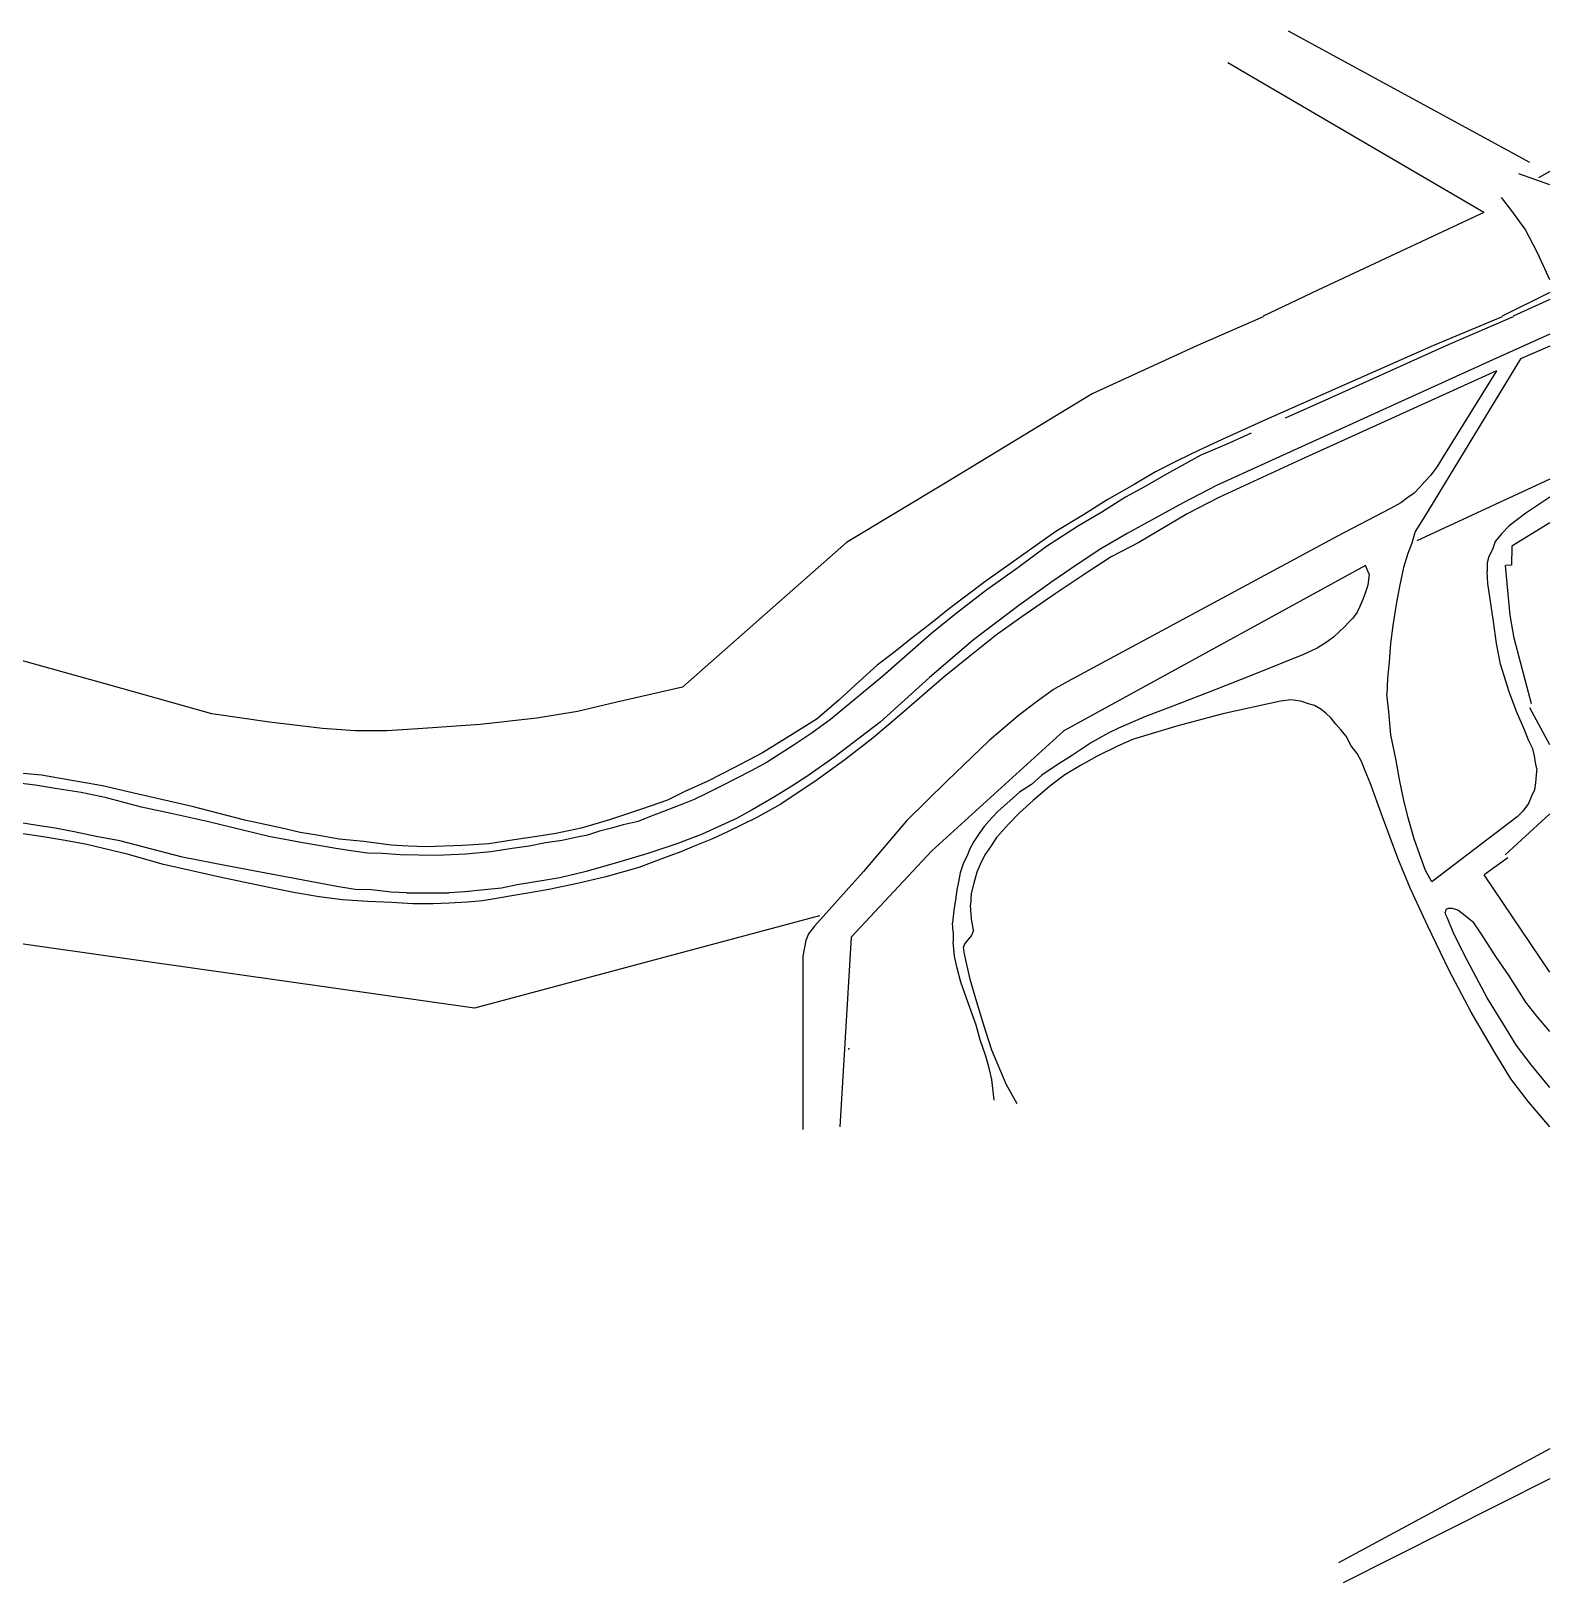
# Model space of a CAD drawing. Header units: millimetres. Extents: x 583 to 26013, y 350 to 21391.
# Drawn here: x 7827.4 to 8091.1, y 13664.1 to 13933.5 of the extents above; entities that cross this region are included whole.
import ezdxf

# ---------------------------------------------------------------- set-up
doc = ezdxf.new("R2010")
doc.units = ezdxf.units.MM
for name, color, linetype in [('105-QUADRAS_ESTRADAS', 80, 'Continuous'), ('110-CERCA_DE_ARAME', 10, 'Continuous'), ('LINE', 7, 'Continuous')]:
    doc.layers.add(name, color=color, linetype=linetype)

# ---------------------------------------------------------------- blocks, each defined once
blk = doc.blocks.new('A$C17847469')
at = {"layer": 'LINE', "color": 1, "lineweight": 25}
blk.add_point((4.24, 4.24), dxfattribs=at)

msp = doc.modelspace()

# ---------------------------------------------------------------- linework, layer by layer
at = {"layer": '105-QUADRAS_ESTRADAS', "color": 0, "linetype": 'Continuous'}
for p, q in [((8087.61551, 13910.70241), (8045.71551, 13933.50241)), ((8079.61551, 13902.00241), (8035.21551, 13928.00241)), ((8091.11551, 13909.10241), (8089.11551, 13908.00241)), ((8091.11551, 13888.10241), (8082.81551, 13884.00241)), ((8091.11551, 13886.90241), (8084.71551, 13884.00241)), ((8082.81551, 13883.90241), (8070.91551, 13878.90241)), ((8084.71551, 13883.90241), (8073.41551, 13879.00241)), ((8082.81551, 13884.00241), (8082.81551, 13884.00241)), ((8084.71551, 13884.00241), (8084.71551, 13884.00241)), ((8091.11551, 13880.90241), (8081.21551, 13876.40241)), ((8070.91551, 13878.90241), (8041.71551, 13866.00241)), ((8073.41551, 13879.00241), (8053.21551, 13869.90241)), ((8091.11551, 13878.80241), (8086.01551, 13876.60241)), ((8081.21551, 13876.40241), (8041.61551, 13858.40241)), ((8081.81551, 13874.50241), (8047.91551, 13859.10241)), ((8086.01551, 13876.60241), (8070.01551, 13850.30241)), ((8081.81551, 13874.50241), (8072.61551, 13859.70241)), ((8053.21551, 13869.90241), (8045.11551, 13866.30241)), ((8041.71551, 13866.00241), (8034.21551, 13862.60241)), ((8039.21551, 13863.70241), (8034.91551, 13861.70241)), ((8030.11551, 13860.70241), (8026.41551, 13858.90241)), ((8034.21551, 13862.60241), (8030.11551, 13860.70241)), ((8034.91551, 13861.70241), (8030.51551, 13859.90241)), ((8026.41551, 13858.90241), (8022.61551, 13857.00241)), ((8030.51551, 13859.90241), (8024.51551, 13856.60241)), ((8041.61551, 13858.40241), (8033.21551, 13854.60241)), ((8047.91551, 13859.10241), (8033.61551, 13852.50241)), ((8072.61551, 13859.70241), (8071.51551, 13857.90241)), ((8022.61551, 13857.00241), (8018.91551, 13854.80241)), ((8024.51551, 13856.60241), (8020.71551, 13854.40241)), ((8069.41551, 13855.30241), (8068.51551, 13854.30241)), ((8070.41551, 13856.40241), (8069.41551, 13855.30241)), ((8071.51551, 13857.90241), (8070.41551, 13856.40241)), ((8017.41551, 13852.60241), (8013.31551, 13850.00241)), ((8018.91551, 13854.80241), (8014.21551, 13852.10241)), ((8020.71551, 13854.40241), (8017.41551, 13852.60241)), ((8033.21551, 13854.60241), (8027.41551, 13851.60241)), ((8067.51551, 13853.30241), (8066.41551, 13852.50241)), ((8068.51551, 13854.30241), (8067.51551, 13853.30241)), ((8091.11551, 13852.60241), (8086.91551, 13849.80241)), ((8013.31551, 13850.00241), (8009.11551, 13847.50241)), ((8014.21551, 13852.10241), (8010.11551, 13849.50241)), ((8027.41551, 13851.60241), (8017.71551, 13846.30241)), ((8033.61551, 13852.50241), (8028.11551, 13849.70241)), ((8063.41551, 13850.60241), (8054.21551, 13845.80241)), ((8065.21551, 13851.60241), (8063.41551, 13850.60241)), ((8066.41551, 13852.50241), (8065.21551, 13851.60241)), ((8070.01551, 13850.30241), (8068.51551, 13847.90241)), ((8009.11551, 13847.50241), (8003.71551, 13844.00241)), ((8010.11551, 13849.50241), (8005.31551, 13846.60241)), ((8028.11551, 13849.70241), (8019.71551, 13844.70241)), ((8068.51551, 13847.90241), (8067.71551, 13846.60241)), ((8084.01551, 13847.60241), (8082.71551, 13846.20241)), ((8086.91551, 13849.80241), (8084.01551, 13847.60241)), ((8091.11551, 13848.10241), (8084.51551, 13844.10241)), ((8005.31551, 13846.60241), (7993.01551, 13837.90241)), ((8054.21551, 13845.80241), (8007.31551, 13820.50241)), ((8017.71551, 13846.30241), (8013.11551, 13843.60241)), ((8019.71551, 13844.70241), (8014.91551, 13842.20241)), ((8067.11551, 13844.60241), (8066.41551, 13842.80241)), ((8067.71551, 13846.60241), (8067.11551, 13844.60241)), ((8081.61551, 13844.90241), (8081.11551, 13843.50241)), ((8082.71551, 13846.20241), (8081.61551, 13844.90241)), ((8003.71551, 13844.00241), (7998.71551, 13840.30241)), ((8013.11551, 13843.60241), (8009.01551, 13840.90241)), ((8014.91551, 13842.20241), (8010.91551, 13839.60241)), ((8066.41551, 13842.80241), (8065.71551, 13840.40241)), ((8080.51551, 13842.30241), (8080.21551, 13841.20241)), ((8081.11551, 13843.50241), (8080.51551, 13842.30241)), ((8084.51551, 13844.10241), (8084.41551, 13840.80241)), ((7998.71551, 13840.30241), (7993.11551, 13836.30241)), ((8009.01551, 13840.90241), (8004.61551, 13837.90241)), ((8010.91551, 13839.60241), (8005.21551, 13835.80241)), ((8059.71551, 13839.20241), (8059.11551, 13840.70241)), ((8059.71551, 13839.20241), (8059.51551, 13837.30241)), ((8065.71551, 13840.40241), (8065.01551, 13837.10241)), ((8080.21551, 13841.20241), (8080.21551, 13839.70241)), ((8080.31551, 13837.60241), (8080.21551, 13839.70241)), ((8084.41551, 13840.80241), (8083.41551, 13840.70241)), ((8084.21551, 13832.10241), (8083.41551, 13840.70241)), ((7993.01551, 13837.90241), (7986.61551, 13833.10241)), ((8004.61551, 13837.90241), (7998.91551, 13833.80241)), ((8059.51551, 13837.30241), (8059.01551, 13835.90241)), ((8065.01551, 13837.10241), (8064.41551, 13834.00241)), ((8081.31551, 13831.00241), (8080.31551, 13837.60241)), ((7993.11551, 13836.30241), (7988.01551, 13832.40241)), ((7998.91551, 13833.80241), (7991.01551, 13827.80241)), ((8005.21551, 13835.80241), (7999.41551, 13831.80241)), ((8058.61551, 13834.80241), (8058.11551, 13833.60241)), ((8059.01551, 13835.90241), (8058.61551, 13834.80241)), ((8064.41551, 13834.00241), (8063.81551, 13830.30241)), ((7988.01551, 13832.40241), (7983.81551, 13829.00241)), ((7986.61551, 13833.10241), (7983.91551, 13830.90241)), ((7999.41551, 13831.80241), (7995.01551, 13828.70241)), ((8056.91551, 13831.60241), (8056.21551, 13830.90241)), ((8057.61551, 13832.60241), (8056.91551, 13831.60241)), ((8058.11551, 13833.60241), (8057.61551, 13832.60241)), ((8081.81551, 13827.20241), (8081.31551, 13831.00241)), ((8084.91551, 13828.10241), (8084.21551, 13832.10241)), ((7983.81551, 13829.00241), (7975.31551, 13821.50241)), ((7983.91551, 13830.90241), (7980.31551, 13828.10241)), ((7995.01551, 13828.70241), (7990.41551, 13825.00241)), ((8053.51551, 13828.30241), (8052.41551, 13827.50241)), ((8054.51551, 13829.20241), (8053.51551, 13828.30241)), ((8055.41551, 13830.00241), (8054.51551, 13829.20241)), ((8056.21551, 13830.90241), (8055.41551, 13830.00241)), ((8063.81551, 13830.30241), (8063.41551, 13827.20241)), ((7980.31551, 13828.10241), (7976.91551, 13825.40241)), ((7991.01551, 13827.80241), (7983.41551, 13821.30241)), ((8050.71551, 13826.40241), (8048.31551, 13825.30241)), ((8052.41551, 13827.50241), (8050.71551, 13826.40241)), ((8063.41551, 13827.20241), (8063.21551, 13824.00241)), ((8082.51551, 13823.60241), (8081.81551, 13827.20241)), ((8087.91551, 13816.70241), (8084.91551, 13828.10241)), ((7974.31551, 13823.40241), (7971.21551, 13820.60241)), ((7976.91551, 13825.40241), (7974.31551, 13823.40241)), ((7990.41551, 13825.00241), (7985.91551, 13821.40241)), ((8048.31551, 13825.30241), (8039.71551, 13821.80241)), ((8063.21551, 13824.00241), (8062.91551, 13821.10241)), ((8084.01551, 13818.80241), (8082.51551, 13823.60241)), ((7975.31551, 13821.50241), (7966.21551, 13814.00241)), ((7971.21551, 13820.60241), (7967.71551, 13817.40241)), ((7983.41551, 13821.30241), (7974.81551, 13813.50241)), ((7985.91551, 13821.40241), (7978.21551, 13814.70241)), ((8007.31551, 13820.50241), (8004.91551, 13819.20241)), ((8039.71551, 13821.80241), (8033.11551, 13819.20241)), ((8062.91551, 13821.10241), (8062.81551, 13818.40241)), ((7940.51551, 13819.60241), (7929.11551, 13817.00241)), ((8004.91551, 13819.20241), (8001.71551, 13816.90241)), ((8033.11551, 13819.20241), (8025.61551, 13816.30241)), ((8063.11551, 13815.30241), (8062.81551, 13818.40241)), ((8085.31551, 13815.40241), (8084.01551, 13818.80241)), ((7967.71551, 13817.40241), (7963.91551, 13814.10241)), ((8001.71551, 13816.90241), (7998.81551, 13814.60241)), ((8025.61551, 13816.30241), (8020.91551, 13814.50241)), ((8034.31551, 13815.00241), (8026.51551, 13812.90241)), ((8044.31551, 13817.20241), (8034.31551, 13815.00241)), ((8046.11551, 13817.40241), (8044.31551, 13817.20241)), ((8047.01551, 13817.30241), (8046.11551, 13817.40241)), ((8048.01551, 13817.10241), (8047.01551, 13817.30241)), ((8049.21551, 13816.70241), (8048.01551, 13817.10241)), ((8050.21551, 13816.40241), (8049.21551, 13816.70241)), ((8051.31551, 13815.80241), (8050.21551, 13816.40241)), ((8052.21551, 13815.10241), (8051.31551, 13815.80241)), ((8053.11551, 13814.20241), (8052.21551, 13815.10241)), ((8063.51551, 13811.30241), (8063.11551, 13815.30241)), ((8086.71551, 13812.20241), (8085.31551, 13815.40241)), ((8091.11551, 13809.60241), (8087.61551, 13816.00241)), ((7963.91551, 13814.10241), (7959.71551, 13811.50241)), ((7966.21551, 13814.00241), (7963.01551, 13811.70241)), ((7974.81551, 13813.50241), (7966.81551, 13807.40241)), ((7978.21551, 13814.70241), (7973.61551, 13810.80241)), ((7998.81551, 13814.60241), (7993.71551, 13810.30241)), ((8016.21551, 13812.50241), (8014.51551, 13811.70241)), ((8020.91551, 13814.50241), (8016.21551, 13812.50241)), ((8026.51551, 13812.90241), (8021.31551, 13811.30241)), ((8053.91551, 13813.20241), (8053.11551, 13814.20241)), ((8054.81551, 13812.20241), (8053.91551, 13813.20241)), ((8055.71551, 13811.10241), (8054.81551, 13812.20241)), ((8087.41551, 13810.40241), (8086.71551, 13812.20241)), ((7959.71551, 13811.50241), (7954.41551, 13808.20241)), ((7959.91551, 13809.60241), (7955.21551, 13806.60241)), ((7963.01551, 13811.70241), (7959.91551, 13809.60241)), ((7973.61551, 13810.80241), (7968.71551, 13807.00241)), ((7993.71551, 13810.30241), (7986.41551, 13803.30241)), ((8011.51551, 13810.00241), (8008.21551, 13807.80241)), ((8014.51551, 13811.70241), (8011.51551, 13810.00241)), ((8018.61551, 13810.50241), (8015.91551, 13809.30241)), ((8021.31551, 13811.30241), (8018.61551, 13810.50241)), ((8056.61551, 13809.40241), (8055.71551, 13811.10241)), ((8064.41551, 13806.90241), (8063.51551, 13811.30241)), ((8088.11551, 13808.90241), (8087.41551, 13810.40241)), ((7954.41551, 13808.20241), (7949.41551, 13805.60241)), ((7966.81551, 13807.40241), (7962.11551, 13804.10241)), ((7968.71551, 13807.00241), (7963.51551, 13803.20241)), ((8008.21551, 13807.80241), (8005.41551, 13806.00241)), ((8012.51551, 13807.60241), (8009.61551, 13806.00241)), ((8015.91551, 13809.30241), (8012.51551, 13807.60241)), ((8057.61551, 13808.10241), (8056.61551, 13809.40241)), ((8058.41551, 13806.70241), (8057.61551, 13808.10241)), ((8065.01551, 13803.60241), (8064.41551, 13806.90241)), ((8088.41551, 13807.70241), (8088.11551, 13808.90241)), ((8088.61551, 13806.50241), (8088.41551, 13807.70241)), ((7829.21551, 13804.30241), (7822.91551, 13804.90241)), ((7834.51551, 13803.40241), (7829.21551, 13804.30241)), ((7949.41551, 13805.60241), (7944.91551, 13803.30241)), ((7952.41551, 13805.10241), (7947.21551, 13802.40241)), ((7955.21551, 13806.60241), (7952.41551, 13805.10241)), ((7962.11551, 13804.10241), (7959.51551, 13802.40241)), ((8002.91551, 13804.30241), (8001.11551, 13802.70241)), ((8005.41551, 13806.00241), (8002.91551, 13804.30241)), ((8006.91551, 13804.40241), (8004.31551, 13802.40241)), ((8009.61551, 13806.00241), (8006.91551, 13804.40241)), ((8059.01551, 13805.10241), (8058.41551, 13806.70241)), ((8059.91551, 13803.00241), (8059.01551, 13805.10241)), ((8088.81551, 13805.40241), (8088.61551, 13806.50241)), ((8088.71551, 13804.40241), (8088.61551, 13803.00241)), ((8088.81551, 13805.40241), (8088.71551, 13804.40241)), ((7828.11551, 13802.60241), (7824.81551, 13803.00241)), ((7831.61551, 13802.00241), (7828.11551, 13802.60241)), ((7836.11551, 13801.30241), (7831.61551, 13802.00241)), ((7839.81551, 13802.50241), (7834.51551, 13803.40241)), ((7846.01551, 13801.00241), (7839.81551, 13802.50241)), ((7940.91551, 13801.50241), (7937.91551, 13800.00241)), ((7944.91551, 13803.30241), (7940.91551, 13801.50241)), ((7947.21551, 13802.40241), (7944.81551, 13801.20241)), ((7959.51551, 13802.40241), (7956.21551, 13800.40241)), ((7963.51551, 13803.20241), (7960.61551, 13801.30241)), ((7986.41551, 13803.30241), (7979.41551, 13796.40241)), ((7999.01551, 13801.40241), (7996.81551, 13799.40241)), ((8001.11551, 13802.70241), (7999.01551, 13801.40241)), ((8004.31551, 13802.40241), (8001.41551, 13799.90241)), ((8062.01551, 13797.10241), (8059.91551, 13803.00241)), ((8065.71551, 13800.20241), (8065.01551, 13803.60241)), ((8088.41551, 13801.80241), (8087.91551, 13800.70241)), ((8088.61551, 13803.00241), (8088.41551, 13801.80241)), ((7840.51551, 13800.40241), (7836.11551, 13801.30241)), ((7846.61551, 13798.80241), (7840.51551, 13800.40241)), ((7855.41551, 13798.90241), (7846.01551, 13801.00241)), ((7851.71551, 13797.70241), (7846.61551, 13798.80241)), ((7864.51551, 13796.50241), (7855.41551, 13798.90241)), ((7937.91551, 13800.00241), (7933.41551, 13798.40241)), ((7940.81551, 13799.40241), (7937.21551, 13798.00241)), ((7942.51551, 13800.10241), (7940.81551, 13799.40241)), ((7944.81551, 13801.20241), (7942.51551, 13800.10241)), ((7956.21551, 13800.40241), (7952.61551, 13798.30241)), ((7957.61551, 13799.30241), (7953.41551, 13797.00241)), ((7960.61551, 13801.30241), (7957.61551, 13799.30241)), ((7996.81551, 13799.40241), (7995.31551, 13798.10241)), ((8001.41551, 13799.90241), (7999.01551, 13797.80241)), ((8066.51551, 13796.90241), (8065.71551, 13800.20241)), ((8087.41551, 13799.40241), (8086.41551, 13798.10241)), ((8087.91551, 13800.70241), (8087.41551, 13799.40241)), ((7828.51551, 13795.60241), (7825.31551, 13796.10241)), ((7858.01551, 13796.30241), (7851.71551, 13797.70241)), ((7868.71551, 13793.70241), (7858.01551, 13796.30241)), ((7870.71551, 13795.20241), (7864.51551, 13796.50241)), ((7927.81551, 13796.60241), (7922.91551, 13795.10241)), ((7933.41551, 13798.40241), (7927.81551, 13796.60241)), ((7932.81551, 13796.30241), (7930.21551, 13795.70241)), ((7934.81551, 13797.10241), (7932.81551, 13796.30241)), ((7937.21551, 13798.00241), (7934.81551, 13797.10241)), ((7949.91551, 13796.80241), (7947.21551, 13795.60241)), ((7953.41551, 13797.00241), (7948.31551, 13794.50241)), ((7952.61551, 13798.30241), (7949.91551, 13796.80241)), ((7979.41551, 13796.40241), (7971.91551, 13787.60241)), ((7994.21551, 13796.90241), (7992.91551, 13795.40241)), ((7995.31551, 13798.10241), (7994.21551, 13796.90241)), ((7999.01551, 13797.80241), (7997.11551, 13795.80241)), ((8064.71551, 13789.90241), (8062.01551, 13797.10241)), ((8067.51551, 13793.30241), (8066.51551, 13796.90241)), ((8085.41551, 13797.10241), (8070.61551, 13785.80241)), ((8091.11551, 13797.60241), (8083.31551, 13790.50241)), ((8086.41551, 13798.10241), (8085.41551, 13797.10241)), ((7829.51551, 13793.60241), (7825.61551, 13794.20241)), ((7831.61551, 13795.10241), (7828.51551, 13795.60241)), ((7833.31551, 13793.00241), (7829.51551, 13793.60241)), ((7834.91551, 13794.50241), (7831.61551, 13795.10241)), ((7838.71551, 13793.70241), (7834.91551, 13794.50241)), ((7842.81551, 13792.90241), (7838.71551, 13793.70241)), ((7874.61551, 13792.60241), (7868.71551, 13793.70241)), ((7874.11551, 13794.40241), (7870.71551, 13795.20241)), ((7877.01551, 13793.90241), (7874.11551, 13794.40241)), ((7880.91551, 13793.20241), (7877.01551, 13793.90241)), ((7915.21551, 13793.70241), (7911.31551, 13793.10241)), ((7918.51551, 13794.20241), (7915.21551, 13793.70241)), ((7922.91551, 13795.10241), (7918.51551, 13794.20241)), ((7921.91551, 13793.50241), (7919.61551, 13793.00241)), ((7924.01551, 13793.90241), (7921.91551, 13793.50241)), ((7926.11551, 13794.60241), (7924.01551, 13793.90241)), ((7928.21551, 13795.10241), (7926.11551, 13794.60241)), ((7930.21551, 13795.70241), (7928.21551, 13795.10241)), ((7943.91551, 13794.10241), (7939.51551, 13792.40241)), ((7945.71551, 13793.30241), (7942.51551, 13792.00241)), ((7947.21551, 13795.60241), (7943.91551, 13794.10241)), ((7948.31551, 13794.50241), (7945.71551, 13793.30241)), ((7992.01551, 13794.20241), (7991.11551, 13792.80241)), ((7992.91551, 13795.40241), (7992.01551, 13794.20241)), ((7995.01551, 13793.50241), (7994.01551, 13791.90241)), ((7997.11551, 13795.80241), (7995.01551, 13793.50241)), ((8068.51551, 13790.50241), (8067.51551, 13793.30241)), ((7837.11551, 13792.30241), (7833.31551, 13793.00241)), ((7844.11551, 13790.60241), (7837.11551, 13792.30241)), ((7853.71551, 13790.10241), (7842.81551, 13792.90241)), ((7850.41551, 13788.80241), (7844.11551, 13790.60241)), ((7878.01551, 13792.00241), (7874.61551, 13792.60241)), ((7880.31551, 13791.60241), (7878.01551, 13792.00241)), ((7883.01551, 13791.20241), (7880.31551, 13791.60241)), ((7885.21551, 13792.80241), (7880.91551, 13793.20241)), ((7885.81551, 13790.80241), (7883.01551, 13791.20241)), ((7889.91551, 13792.20241), (7885.21551, 13792.80241)), ((7888.41551, 13790.70241), (7885.81551, 13790.80241)), ((7891.51551, 13790.50241), (7888.41551, 13790.70241)), ((7892.91551, 13792.00241), (7889.91551, 13792.20241)), ((7896.01551, 13791.90241), (7892.91551, 13792.00241)), ((7902.31551, 13792.10241), (7896.01551, 13791.90241)), ((7902.91551, 13790.60241), (7897.81551, 13790.40241)), ((7906.91551, 13792.40241), (7902.31551, 13792.10241)), ((7907.21551, 13791.00241), (7902.91551, 13790.60241)), ((7911.31551, 13793.10241), (7906.91551, 13792.40241)), ((7910.91551, 13791.60241), (7907.21551, 13791.00241)), ((7913.91551, 13792.00241), (7910.91551, 13791.60241)), ((7916.71551, 13792.60241), (7913.91551, 13792.00241)), ((7919.61551, 13793.00241), (7916.71551, 13792.60241)), ((7934.51551, 13790.70241), (7929.61551, 13789.30241)), ((7939.51551, 13792.40241), (7934.51551, 13790.70241)), ((7940.21551, 13791.00241), (7937.21551, 13789.90241)), ((7942.51551, 13792.00241), (7940.21551, 13791.00241)), ((7990.31551, 13791.40241), (7989.91551, 13790.30241)), ((7991.11551, 13792.80241), (7990.31551, 13791.40241)), ((7994.01551, 13791.90241), (7993.01551, 13790.50241)), ((7860.21551, 13786.60241), (7850.41551, 13788.80241)), ((7861.41551, 13788.60241), (7853.71551, 13790.10241)), ((7880.51551, 13785.00241), (7861.41551, 13788.60241)), ((7897.81551, 13790.40241), (7891.51551, 13790.50241)), ((7929.61551, 13789.30241), (7923.81551, 13787.60241)), ((7932.91551, 13788.30241), (7927.21551, 13786.70241)), ((7937.21551, 13789.90241), (7932.91551, 13788.30241)), ((7989.31551, 13789.10241), (7988.71551, 13787.40241)), ((7989.91551, 13790.30241), (7989.31551, 13789.10241)), ((7992.21551, 13788.80241), (7991.61551, 13787.50241)), ((7993.01551, 13790.50241), (7992.21551, 13788.80241)), ((8066.91551, 13784.60241), (8064.71551, 13789.90241)), ((8069.51551, 13787.80241), (8068.51551, 13790.50241)), ((8083.81551, 13790.00241), (8079.71551, 13787.00241)), ((7868.71551, 13784.80241), (7860.21551, 13786.60241)), ((7911.81551, 13785.30241), (7909.11551, 13784.70241)), ((7914.31551, 13785.70241), (7911.81551, 13785.30241)), ((7916.81551, 13786.10241), (7914.31551, 13785.70241)), ((7919.21551, 13786.50241), (7916.81551, 13786.10241)), ((7922.31551, 13785.50241), (7917.31551, 13784.50241)), ((7923.81551, 13787.60241), (7919.21551, 13786.50241)), ((7927.21551, 13786.70241), (7922.31551, 13785.50241)), ((7971.91551, 13787.60241), (7963.41551, 13778.10241)), ((7988.41551, 13785.80241), (7988.11551, 13784.40241)), ((7988.71551, 13787.40241), (7988.41551, 13785.80241)), ((7991.11551, 13785.60241), (7990.61551, 13783.80241)), ((7991.61551, 13787.50241), (7991.11551, 13785.60241)), ((8070.61551, 13785.80241), (8069.51551, 13787.80241)), ((8091.11551, 13770.10241), (8079.71551, 13787.00241)), ((7873.31551, 13783.90241), (7868.71551, 13784.80241)), ((7877.41551, 13783.20241), (7873.31551, 13783.90241)), ((7881.51551, 13782.70241), (7877.41551, 13783.20241)), ((7883.71551, 13784.50241), (7880.51551, 13785.00241)), ((7885.81551, 13782.40241), (7881.51551, 13782.70241)), ((7886.51551, 13784.40241), (7883.71551, 13784.50241)), ((7889.91551, 13784.00241), (7886.51551, 13784.40241)), ((7892.61551, 13783.90241), (7889.91551, 13784.00241)), ((7892.61551, 13783.90241), (7900.01551, 13783.90241)), ((7902.71551, 13784.10241), (7900.01551, 13783.90241)), ((7906.11551, 13784.40241), (7902.71551, 13784.10241)), ((7908.21551, 13782.90241), (7905.81551, 13782.50241)), ((7909.11551, 13784.70241), (7906.11551, 13784.40241)), ((7910.51551, 13783.30241), (7908.21551, 13782.90241)), ((7914.01551, 13783.90241), (7910.51551, 13783.30241)), ((7917.31551, 13784.50241), (7914.01551, 13783.90241)), ((7987.91551, 13782.70241), (7987.61551, 13780.90241)), ((7988.11551, 13784.40241), (7987.91551, 13782.70241)), ((7990.61551, 13783.80241), (7990.51551, 13781.80241)), ((8069.91551, 13778.10241), (8066.91551, 13784.60241)), ((7890.01551, 13782.20241), (7885.81551, 13782.40241)), ((7893.71551, 13782.00241), (7890.01551, 13782.20241)), ((7897.21551, 13782.00241), (7893.71551, 13782.00241)), ((7900.01551, 13782.10241), (7897.21551, 13782.00241)), ((7903.21551, 13782.30241), (7900.01551, 13782.10241)), ((7905.81551, 13782.50241), (7903.21551, 13782.30241)), ((7987.61551, 13780.90241), (7987.41551, 13778.70241)), ((7990.71551, 13779.30241), (7990.51551, 13781.80241)), ((8073.01551, 13781.00241), (8072.91551, 13780.50241)), ((8073.01551, 13780.10241), (8072.91551, 13780.50241)), ((8073.41551, 13781.20241), (8073.01551, 13781.00241)), ((8073.31551, 13779.50241), (8073.01551, 13780.10241)), ((8074.21551, 13781.20241), (8073.41551, 13781.20241)), ((8075.11551, 13780.90241), (8074.21551, 13781.20241)), ((8076.41551, 13779.90241), (8075.11551, 13780.90241)), ((8077.91551, 13778.70241), (8076.41551, 13779.90241)), ((7963.41551, 13778.10241), (7962.41551, 13776.80241)), ((7987.51551, 13777.10241), (7987.41551, 13778.70241)), ((7991.01551, 13777.40241), (7990.71551, 13779.30241)), ((7991.01551, 13777.40241), (7990.71551, 13776.50241)), ((8073.61551, 13770.40241), (8069.91551, 13778.10241)), ((8074.41551, 13776.80241), (8073.31551, 13779.50241)), ((8079.01551, 13777.10241), (8077.91551, 13778.70241)), ((7961.91551, 13775.60241), (7961.41551, 13772.90241)), ((7962.41551, 13776.80241), (7961.91551, 13775.60241)), ((7987.51551, 13777.10241), (7987.51551, 13775.40241)), ((7987.71551, 13772.90241), (7987.51551, 13775.40241)), ((7989.51551, 13775.10241), (7989.31551, 13774.50241)), ((7989.41551, 13773.60241), (7989.31551, 13774.50241)), ((7990.01551, 13775.70241), (7989.51551, 13775.10241)), ((7990.71551, 13776.50241), (7990.01551, 13775.70241)), ((8076.81551, 13772.10241), (8074.41551, 13776.80241)), ((8081.81551, 13772.70241), (8079.01551, 13777.10241)), ((7961.41551, 13772.90241), (7961.41551, 13742.80241)), ((7988.21551, 13770.80241), (7987.71551, 13772.90241)), ((7989.71551, 13772.20241), (7989.41551, 13773.60241)), ((7990.51551, 13768.70241), (7989.71551, 13772.20241)), ((8080.21551, 13765.70241), (8076.81551, 13772.10241)), ((8084.01551, 13769.50241), (8081.81551, 13772.70241)), ((7988.81551, 13768.40241), (7988.21551, 13770.80241)), ((8077.41551, 13763.20241), (8073.61551, 13770.40241)), ((8086.91551, 13764.90241), (8084.01551, 13769.50241)), ((7989.81551, 13765.60241), (7988.81551, 13768.40241)), ((7991.41551, 13765.50241), (7990.51551, 13768.70241)), ((7991.51551, 13760.90241), (7989.81551, 13765.60241)), ((7992.81551, 13760.90241), (7991.41551, 13765.50241)), ((8082.91551, 13761.30241), (8080.21551, 13765.70241)), ((8088.81551, 13762.50241), (8086.91551, 13764.90241)), ((8081.51551, 13756.20241), (8077.41551, 13763.20241)), ((8085.31551, 13757.40241), (8082.91551, 13761.30241)), ((8091.11551, 13759.80241), (8088.81551, 13762.50241)), ((7992.21551, 13758.40241), (7991.51551, 13760.90241)), ((7993.11551, 13755.70241), (7992.21551, 13758.40241)), ((7994.21551, 13756.60241), (7992.81551, 13760.90241)), ((7993.71551, 13753.70241), (7993.11551, 13755.70241)), ((7996.71551, 13750.70241), (7994.21551, 13756.60241)), ((8084.31551, 13751.60241), (8081.51551, 13756.20241)), ((8087.91551, 13754.00241), (8085.31551, 13757.40241)), ((7994.21551, 13751.50241), (7993.71551, 13753.70241)), ((8091.11551, 13750.10241), (8087.91551, 13754.00241)), ((7994.61551, 13747.90241), (7994.21551, 13751.50241)), ((7998.61551, 13747.30241), (7996.71551, 13750.70241)), ((8087.41551, 13747.60241), (8084.31551, 13751.60241)), ((8091.11551, 13743.30241), (8087.41551, 13747.60241)), ((8091.11551, 13687.40241), (8054.41551, 13667.60241)), ((8091.11551, 13682.20241), (8055.21551, 13664.10241))]:
    msp.add_line(p, q, dxfattribs=at)
at = {"layer": '110-CERCA_DE_ARAME', "color": 0, "linetype": 'Continuous'}
for p, q in [((8091.11551, 13906.80241), (8085.71551, 13908.70241)), ((8084.51551, 13902.30241), (8082.71551, 13904.60241)), ((8079.61551, 13902.00241), (8050.81551, 13888.50241)), ((8086.81551, 13899.10241), (8084.51551, 13902.30241)), ((8089.01551, 13894.90241), (8086.81551, 13899.10241)), ((8091.11551, 13890.30241), (8089.01551, 13894.90241)), ((8050.81551, 13888.50241), (8041.31551, 13884.00241)), ((8041.31551, 13883.90241), (8029.91551, 13878.90241)), ((8041.31551, 13884.00241), (8041.31551, 13884.00241)), ((8029.91551, 13878.90241), (8011.61551, 13870.50241)), ((8011.61551, 13870.50241), (7986.41551, 13855.20241)), ((8091.11551, 13855.70241), (8068.01551, 13845.00241)), ((7986.41551, 13855.20241), (7969.01551, 13844.70241)), ((7969.01551, 13844.70241), (7940.51551, 13819.60241)), ((8059.11551, 13840.70241), (8006.71551, 13812.00241)), ((7841.31551, 13819.90241), (7817.11551, 13826.60241)), ((7858.81551, 13815.00241), (7841.31551, 13819.90241)), ((7868.81551, 13813.50241), (7858.81551, 13815.00241)), ((7922.31551, 13815.40241), (7915.21551, 13814.20241)), ((7929.11551, 13817.00241), (7922.31551, 13815.40241)), ((7878.01551, 13812.40241), (7868.81551, 13813.50241)), ((7883.71551, 13812.00241), (7878.01551, 13812.40241)), ((7895.41551, 13812.40241), (7889.21551, 13812.00241)), ((7905.41551, 13813.10241), (7895.41551, 13812.40241)), ((7915.21551, 13814.20241), (7905.41551, 13813.10241)), ((7889.21551, 13812.00241), (7883.71551, 13812.00241)), ((8006.71551, 13812.00241), (7983.81551, 13791.20241)), ((7983.81551, 13791.20241), (7969.81551, 13776.20241)), ((7964.31551, 13779.90241), (7904.41551, 13763.90241)), ((7904.41551, 13763.90241), (7815.31551, 13776.50241)), ((7969.81551, 13776.20241), (7967.81551, 13743.30241))]:
    msp.add_line(p, q, dxfattribs=at)

# ---------------------------------------------------------------- block references
at = {"layer": 'LINE', "color": 1, "lineweight": 25, "xscale": 1.536000000021886, "yscale": 1.536000000312924, "zscale": 1.536}
msp.add_blockref('A$C17847469', (7962.89115, 13750.29313), dxfattribs=at)

doc.saveas('drawing.dxf')
